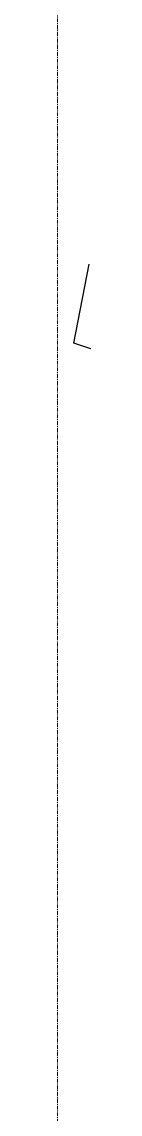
# Model space of a CAD drawing. Header units: inches. Extents: x 3268 to 7018, y 976 to 6708.
# Drawn here: x 5455.4 to 5458.9, y 1197.2 to 1339.6 of the extents above; entities that cross this region are included whole.
import ezdxf

# ---------------------------------------------------------------- set-up
doc = ezdxf.new("R2010")
doc.units = ezdxf.units.IN
doc.header["$MEASUREMENT"] = 0
doc.linetypes.add('Grid Line 1_2_', pattern=[0.875, 0.5, -0.125, 0.125, -0.125])
for name, color, linetype, lineweight in [('0-landscaping', 1, 'Continuous', 25), ('S-GRID', 1, 'Continuous', 9), ('site_dwg', 8, 'Continuous', 9)]:
    doc.layers.add(name, color=color, linetype=linetype, lineweight=lineweight)

# ---------------------------------------------------------------- blocks, each defined once
blk = doc.blocks.new('site_dwg_dec1-V207-Overall Retail Plan Opt 2')
at = {"layer": '0-landscaping', "color": 213, "flags": 128}
blk.add_lwpolyline([(-110.91, 48.144), (-113.094, 51.887), (-107.54, 56.134)], dxfattribs=at)
blk = doc.blocks.new('site_dwg-12440225-Overall Retail Plan Opt 2')
at = {"xscale": 1.5, "yscale": 1.5, "zscale": 1.5, "rotation": 37.81158375857705}
blk.add_blockref('site_dwg_dec1-V207-Overall Retail Plan Opt 2', (24340320.21, 9813992.27), dxfattribs=at)

msp = doc.modelspace()

# ---------------------------------------------------------------- linework, layer by layer
at = {"layer": 'S-GRID', "linetype": 'Grid Line 1_2_'}
msp.add_line((5455.37, 2338.45), (5455.37, 1191.87), dxfattribs=at)

# ---------------------------------------------------------------- block references
at = {"layer": 'site_dwg', "color": 53, "lineweight": 15, "rotation": 3.810000000000009}
msp.add_blockref('site_dwg-12440225-Overall Retail Plan Opt 2', (-23628768.69, -11408316.78), dxfattribs=at)

doc.saveas('drawing.dxf')
